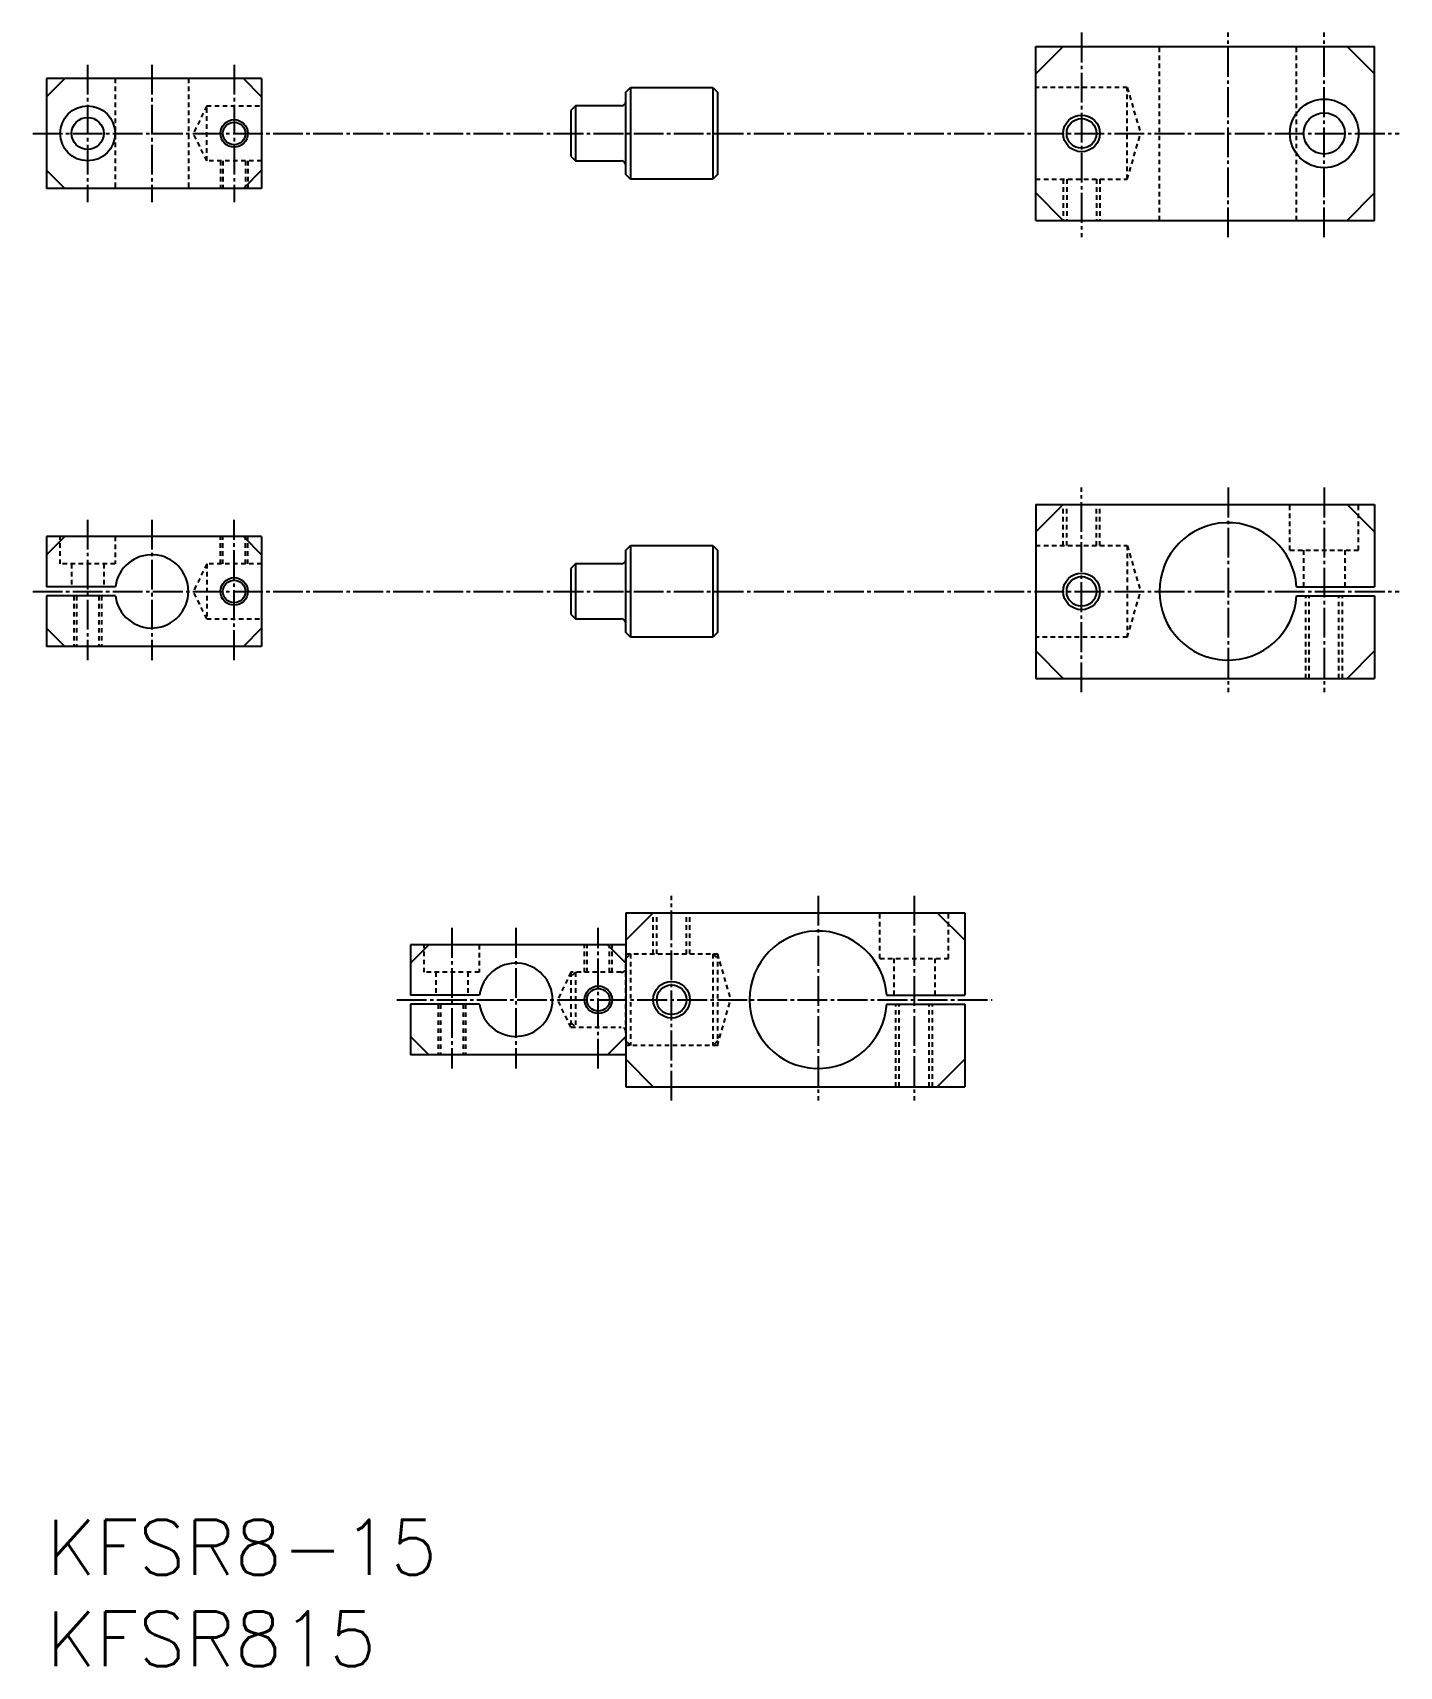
# Model space of a CAD drawing. Extents: x -514 to -365, y -3972 to -3794.
import ezdxf

# ---------------------------------------------------------------- set-up
doc = ezdxf.new("R2010")
doc.units = 0
doc.header["$LTSCALE"] = 0.25
doc.linetypes.add('CENTER', pattern=[17.5, 13, -1.5, 1.5, -1.5])
doc.linetypes.add('DASHED', pattern=[3.5, 2, -1.5])
doc.layers.get('0').update_dxf_attribs({"linetype": 'CONTINUOUS'})
doc.layers.add('CENTER', color=1, linetype='CENTER')
doc.styles.get("Standard").update_dxf_attribs({"font": 'txt', "bigfont": 'BIGFONT'})

msp = doc.modelspace()

# ---------------------------------------------------------------- linework, layer by layer
at = {"color": 7, "linetype": 'CONTINUOUS'}
for p, q in [((-404.44, -3814.6), (-404.44, -3795.6)), ((-404.44, -3795.6), (-367.44, -3795.6)), ((-404.44, -3798.6), (-401.44, -3795.6)), ((-367.44, -3798.6), (-370.44, -3795.6)), ((-367.44, -3814.6), (-367.44, -3795.6)), ((-512.46, -3799.1), (-512.46, -3811.1)), ((-488.96, -3799.1), (-512.46, -3799.1)), ((-512.46, -3801.1), (-510.46, -3799.1)), ((-488.96, -3801.1), (-490.96, -3799.1)), ((-488.96, -3799.1), (-488.96, -3811.1)), ((-449.2, -3800.6), (-448.7, -3800.1)), ((-448.7, -3800.1), (-439.7, -3800.1)), ((-439.7, -3800.1), (-439.2, -3800.6)), ((-454.7, -3802.1), (-455.2, -3802.6)), ((-454.7, -3802.1), (-454.7, -3808.1)), ((-449.7, -3802.1), (-454.7, -3802.1)), ((-449.2, -3809.6), (-449.2, -3800.6)), ((-439.2, -3800.6), (-439.2, -3809.6)), ((-455.2, -3802.6), (-455.2, -3807.6)), ((-455.2, -3807.6), (-454.7, -3808.1)), ((-512.46, -3809.1), (-510.46, -3811.1)), ((-490.96, -3811.1), (-488.96, -3809.1)), ((-454.7, -3808.1), (-449.7, -3808.1)), ((-488.96, -3811.1), (-512.46, -3811.1)), ((-448.7, -3810.1), (-449.2, -3809.6)), ((-439.7, -3810.1), (-448.7, -3810.1)), ((-439.2, -3809.6), (-439.7, -3810.1)), ((-404.44, -3811.6), (-401.44, -3814.6)), ((-370.44, -3814.6), (-367.44, -3811.6)), ((-404.44, -3814.6), (-367.44, -3814.6)), ((-404.44, -3845.6), (-367.44, -3845.6)), ((-404.44, -3845.6), (-404.44, -3864.6)), ((-404.44, -3848.6), (-401.44, -3845.6)), ((-370.44, -3845.6), (-367.44, -3848.6)), ((-367.44, -3845.6), (-367.44, -3854.6)), ((-512.46, -3849.1), (-512.46, -3854.6)), ((-488.96, -3849.1), (-512.46, -3849.1)), ((-512.46, -3851.1), (-510.46, -3849.1)), ((-490.96, -3849.1), (-488.96, -3851.1)), ((-488.96, -3849.1), (-488.96, -3861.1)), ((-449.2, -3850.6), (-448.7, -3850.1)), ((-448.7, -3850.1), (-439.7, -3850.1)), ((-439.7, -3850.1), (-439.2, -3850.6)), ((-454.7, -3852.1), (-455.2, -3852.6)), ((-449.7, -3852.1), (-454.7, -3852.1)), ((-454.7, -3852.1), (-454.7, -3858.1)), ((-449.2, -3859.6), (-449.2, -3850.6)), ((-439.2, -3850.6), (-439.2, -3859.6)), ((-455.2, -3852.6), (-455.2, -3857.6)), ((-504.93, -3854.6), (-512.46, -3854.6)), ((-504.93, -3855.6), (-512.46, -3855.6)), ((-512.46, -3855.6), (-512.46, -3861.1)), ((-375.96, -3854.6), (-367.44, -3854.6)), ((-375.96, -3855.6), (-367.44, -3855.6)), ((-367.44, -3855.6), (-367.44, -3864.6)), ((-455.2, -3857.6), (-454.7, -3858.1)), ((-512.46, -3859.1), (-510.46, -3861.1)), ((-490.96, -3861.1), (-488.96, -3859.1)), ((-454.7, -3858.1), (-449.7, -3858.1)), ((-488.96, -3861.1), (-512.46, -3861.1)), ((-448.7, -3860.1), (-449.2, -3859.6)), ((-439.7, -3860.1), (-448.7, -3860.1)), ((-439.2, -3859.6), (-439.7, -3860.1)), ((-401.44, -3864.6), (-404.44, -3861.6)), ((-367.44, -3861.6), (-370.44, -3864.6)), ((-404.44, -3864.6), (-367.44, -3864.6)), ((-449.2, -3890.18), (-449.2, -3909.18)), ((-449.2, -3890.18), (-412.2, -3890.18)), ((-449.2, -3893.18), (-446.2, -3890.18)), ((-415.2, -3890.18), (-412.2, -3893.18)), ((-412.2, -3890.18), (-412.2, -3899.18)), ((-449.2, -3893.68), (-472.7, -3893.68)), ((-472.7, -3893.68), (-472.7, -3899.18)), ((-472.7, -3895.68), (-470.7, -3893.68)), ((-451.2, -3893.68), (-449.2, -3895.68)), ((-449.2, -3895.68), (-449.2, -3903.68)), ((-465.17, -3899.18), (-472.7, -3899.18)), ((-472.7, -3900.18), (-472.7, -3905.68)), ((-465.17, -3900.18), (-472.7, -3900.18)), ((-420.72, -3899.18), (-412.2, -3899.18)), ((-420.72, -3900.18), (-412.2, -3900.18)), ((-412.2, -3900.18), (-412.2, -3909.18)), ((-472.7, -3903.68), (-470.7, -3905.68)), ((-451.2, -3905.68), (-449.2, -3903.68)), ((-449.2, -3905.68), (-472.7, -3905.68)), ((-449.2, -3906.18), (-446.2, -3909.18)), ((-412.2, -3906.18), (-415.2, -3909.18)), ((-449.2, -3909.18), (-412.2, -3909.18))]:
    msp.add_line(p, q, dxfattribs=at)
at = {"color": 3, "linetype": 'DASHED'}
for p, q in [((-390.94, -3814.6), (-390.94, -3795.6)), ((-375.96, -3814.6), (-375.96, -3795.6)), ((-504.96, -3799.1), (-504.96, -3811.1)), ((-496.96, -3799.1), (-496.96, -3811.1)), ((-394.44, -3800.1), (-404.44, -3800.1)), ((-394.44, -3810.1), (-394.44, -3800.1)), ((-394.44, -3800.1), (-393, -3805.1)), ((-494.96, -3802.1), (-496.41, -3805.1)), ((-494.96, -3802.1), (-488.96, -3802.1)), ((-494.96, -3808.1), (-494.96, -3802.1)), ((-494.96, -3808.1), (-496.41, -3805.1)), ((-394.44, -3810.1), (-393, -3805.1)), ((-488.96, -3808.1), (-494.96, -3808.1)), ((-493.46, -3808.1), (-493.46, -3811.1)), ((-493.19, -3808.1), (-493.19, -3811.1)), ((-490.73, -3808.1), (-490.73, -3811.1)), ((-490.46, -3808.1), (-490.46, -3811.1)), ((-404.44, -3810.1), (-394.44, -3810.1)), ((-401.44, -3810.1), (-401.44, -3814.6)), ((-401.06, -3810.1), (-401.06, -3814.6)), ((-397.82, -3810.1), (-397.82, -3814.6)), ((-397.44, -3810.1), (-397.44, -3814.6)), ((-401.44, -3850.1), (-401.44, -3845.6)), ((-401.06, -3850.1), (-401.06, -3845.6)), ((-397.82, -3850.1), (-397.82, -3845.6)), ((-397.44, -3850.1), (-397.44, -3845.6)), ((-376.69, -3850.6), (-376.69, -3845.6)), ((-369.19, -3850.6), (-369.19, -3845.6)), ((-510.96, -3852.1), (-510.96, -3849.1)), ((-504.96, -3849.1), (-504.96, -3852.1)), ((-493.46, -3852.1), (-493.46, -3849.1)), ((-493.19, -3852.1), (-493.19, -3849.1)), ((-490.73, -3852.1), (-490.73, -3849.1)), ((-490.46, -3852.1), (-490.46, -3849.1)), ((-404.44, -3850.1), (-394.44, -3850.1)), ((-394.44, -3850.1), (-394.44, -3860.1)), ((-394.44, -3850.1), (-393, -3855.1)), ((-504.96, -3852.1), (-510.96, -3852.1)), ((-509.71, -3852.1), (-509.71, -3854.6)), ((-506.21, -3852.1), (-506.21, -3854.6)), ((-494.96, -3852.1), (-496.41, -3855.1)), ((-494.96, -3852.1), (-494.96, -3858.1)), ((-488.96, -3852.1), (-494.96, -3852.1)), ((-376.69, -3850.6), (-369.19, -3850.6)), ((-375.19, -3850.6), (-375.19, -3854.6)), ((-370.69, -3850.6), (-370.69, -3854.6)), ((-509.46, -3855.6), (-509.46, -3861.1)), ((-509.19, -3855.6), (-509.19, -3861.1)), ((-506.73, -3855.6), (-506.73, -3861.1)), ((-506.46, -3855.6), (-506.46, -3861.1)), ((-494.96, -3858.1), (-496.41, -3855.1)), ((-394.44, -3860.1), (-393, -3855.1)), ((-374.95, -3864.6), (-374.95, -3855.6)), ((-374.57, -3864.6), (-374.57, -3855.6)), ((-371.33, -3864.6), (-371.33, -3855.6)), ((-370.95, -3864.6), (-370.95, -3855.6)), ((-494.96, -3858.1), (-488.96, -3858.1)), ((-394.44, -3860.1), (-404.44, -3860.1)), ((-446.2, -3894.68), (-446.2, -3890.18)), ((-445.82, -3894.68), (-445.82, -3890.18)), ((-442.58, -3894.68), (-442.58, -3890.18)), ((-442.2, -3894.68), (-442.2, -3890.18)), ((-421.45, -3895.18), (-421.45, -3890.18)), ((-413.95, -3895.18), (-413.95, -3890.18)), ((-471.2, -3896.68), (-471.2, -3893.68)), ((-465.2, -3893.68), (-465.2, -3896.68)), ((-453.7, -3896.68), (-453.7, -3893.68)), ((-453.43, -3896.68), (-453.43, -3893.68)), ((-450.97, -3896.68), (-450.97, -3893.68)), ((-450.7, -3896.68), (-450.7, -3893.68)), ((-449.2, -3894.68), (-439.2, -3894.68)), ((-449.2, -3895.18), (-448.7, -3894.68)), ((-448.7, -3894.68), (-448.7, -3904.68)), ((-439.7, -3894.68), (-439.7, -3904.68)), ((-439.7, -3894.68), (-439.2, -3895.18)), ((-439.2, -3894.68), (-437.76, -3899.68)), ((-439.2, -3894.68), (-439.2, -3904.68)), ((-465.2, -3896.68), (-471.2, -3896.68)), ((-469.95, -3896.68), (-469.95, -3899.18)), ((-466.45, -3896.68), (-466.45, -3899.18)), ((-455.2, -3896.68), (-456.65, -3899.68)), ((-454.7, -3896.68), (-455.2, -3897.18)), ((-455.2, -3896.68), (-455.2, -3902.68)), ((-449.7, -3896.68), (-455.2, -3896.68)), ((-454.7, -3896.68), (-454.7, -3902.68)), ((-449.2, -3904.18), (-449.2, -3895.18)), ((-421.45, -3895.18), (-413.95, -3895.18)), ((-419.95, -3895.18), (-419.95, -3899.18)), ((-415.45, -3895.18), (-415.45, -3899.18)), ((-469.7, -3900.18), (-469.7, -3905.68)), ((-469.43, -3900.18), (-469.43, -3905.68)), ((-466.97, -3900.18), (-466.97, -3905.68)), ((-466.7, -3900.18), (-466.7, -3905.68)), ((-455.2, -3902.68), (-456.65, -3899.68)), ((-439.2, -3904.68), (-437.76, -3899.68)), ((-419.71, -3909.18), (-419.71, -3900.18)), ((-419.34, -3909.18), (-419.34, -3900.18)), ((-416.09, -3909.18), (-416.09, -3900.18)), ((-415.71, -3909.18), (-415.71, -3900.18)), ((-455.2, -3902.18), (-454.7, -3902.68)), ((-455.2, -3902.68), (-449.7, -3902.68)), ((-448.7, -3904.68), (-449.2, -3904.18)), ((-439.2, -3904.68), (-449.2, -3904.68)), ((-439.2, -3904.18), (-439.7, -3904.68))]:
    msp.add_line(p, q, dxfattribs=at)
at = {"color": 7, "linetype": 'CONTINUOUS'}
for centre, radius in [((-507.96, -3805.1), 3), ((-372.94, -3805.1), 3.75), ((-507.96, -3805.1), 1.75), ((-491.96, -3805.1), 1.23), ((-399.44, -3805.1), 1.62), ((-372.94, -3805.1), 2.25), ((-491.96, -3855.1), 1.23), ((-399.44, -3855.1), 1.62), ((-452.2, -3899.68), 1.23), ((-444.2, -3899.68), 1.62)]:
    msp.add_circle(centre, radius, dxfattribs=at)
at = {"color": 3, "linetype": 'CONTINUOUS'}
for centre, radius in [((-491.96, -3805.1), 1.5), ((-399.44, -3805.1), 2), ((-491.96, -3855.1), 1.5), ((-399.44, -3855.1), 2), ((-452.2, -3899.68), 1.5), ((-444.2, -3899.68), 2)]:
    msp.add_circle(centre, radius, dxfattribs=at)
at = {"color": 7, "linetype": 'CONTINUOUS'}
for centre, radius, start, end in [((-449.7, -3801.6), 0.5, 270, 0), ((-383.44, -3855.1), 7.5, 3.8226, 356.1774), ((-500.96, -3855.1), 4, 187.1808, 172.8192), ((-449.7, -3851.6), 0.5, 270, 0), ((-428.2, -3899.68), 7.5, 3.8226, 356.1774), ((-461.2, -3899.68), 4, 187.1808, 172.8192)]:
    msp.add_arc(centre, radius, start, end, dxfattribs=at)
at = {"color": 3, "linetype": 'DASHED'}
for centre, start, end in [((-449.7, -3896.18), 270, 0), ((-449.7, -3903.18), 0, 90)]:
    msp.add_arc(centre, 0.5, start, end, dxfattribs=at)
at = {"layer": 'CENTER', "color": 1, "linetype": 'CENTER'}
for p, q in [((-399.44, -3794.1), (-399.44, -3816.44)), ((-383.44, -3816.44), (-383.44, -3794.1)), ((-372.94, -3816.44), (-372.94, -3794.1)), ((-507.96, -3797.6), (-507.96, -3812.6)), ((-500.96, -3797.6), (-500.96, -3812.6)), ((-491.96, -3797.6), (-491.96, -3812.6)), ((-513.96, -3805.1), (-364.74, -3805.1)), ((-399.44, -3866.1), (-399.44, -3843.77)), ((-383.44, -3843.77), (-383.44, -3866.1)), ((-372.94, -3843.77), (-372.94, -3866.1)), ((-507.96, -3847.27), (-507.96, -3862.6)), ((-500.96, -3847.27), (-500.96, -3862.6)), ((-491.96, -3862.6), (-491.96, -3847.27)), ((-513.96, -3855.1), (-364.74, -3855.1)), ((-444.2, -3910.68), (-444.2, -3888.34)), ((-428.2, -3888.34), (-428.2, -3910.68)), ((-417.7, -3888.34), (-417.7, -3910.68)), ((-468.2, -3891.84), (-468.2, -3907.18)), ((-461.2, -3891.84), (-461.2, -3907.18)), ((-452.2, -3907.18), (-452.2, -3891.84)), ((-474.2, -3899.68), (-409.2, -3899.68))]:
    msp.add_line(p, q, dxfattribs=at)
at = {"layer": 'CENTER', "color": 7, "linetype": 'CONTINUOUS'}
for p, q in [((-448.7, -3800.1), (-448.7, -3810.1)), ((-439.7, -3800.1), (-439.7, -3810.1)), ((-448.7, -3850.1), (-448.7, -3860.1)), ((-439.7, -3850.1), (-439.7, -3860.1))]:
    msp.add_line(p, q, dxfattribs=at)
for centre in [(-449.7, -3808.6), (-449.7, -3858.6)]:
    msp.add_arc(centre, 0.5, 0, 90, dxfattribs=at)

# ---------------------------------------------------------------- texts
at = {"color": 7, "linetype": 'CONTINUOUS'}
for s, p in [('KFSR8-15', (-512.46, -3962.45)), ('KFSR815', (-512.46, -3972.45))]:
    msp.add_text(s, height=6, dxfattribs=at).set_placement(p)

doc.saveas('drawing.dxf')
